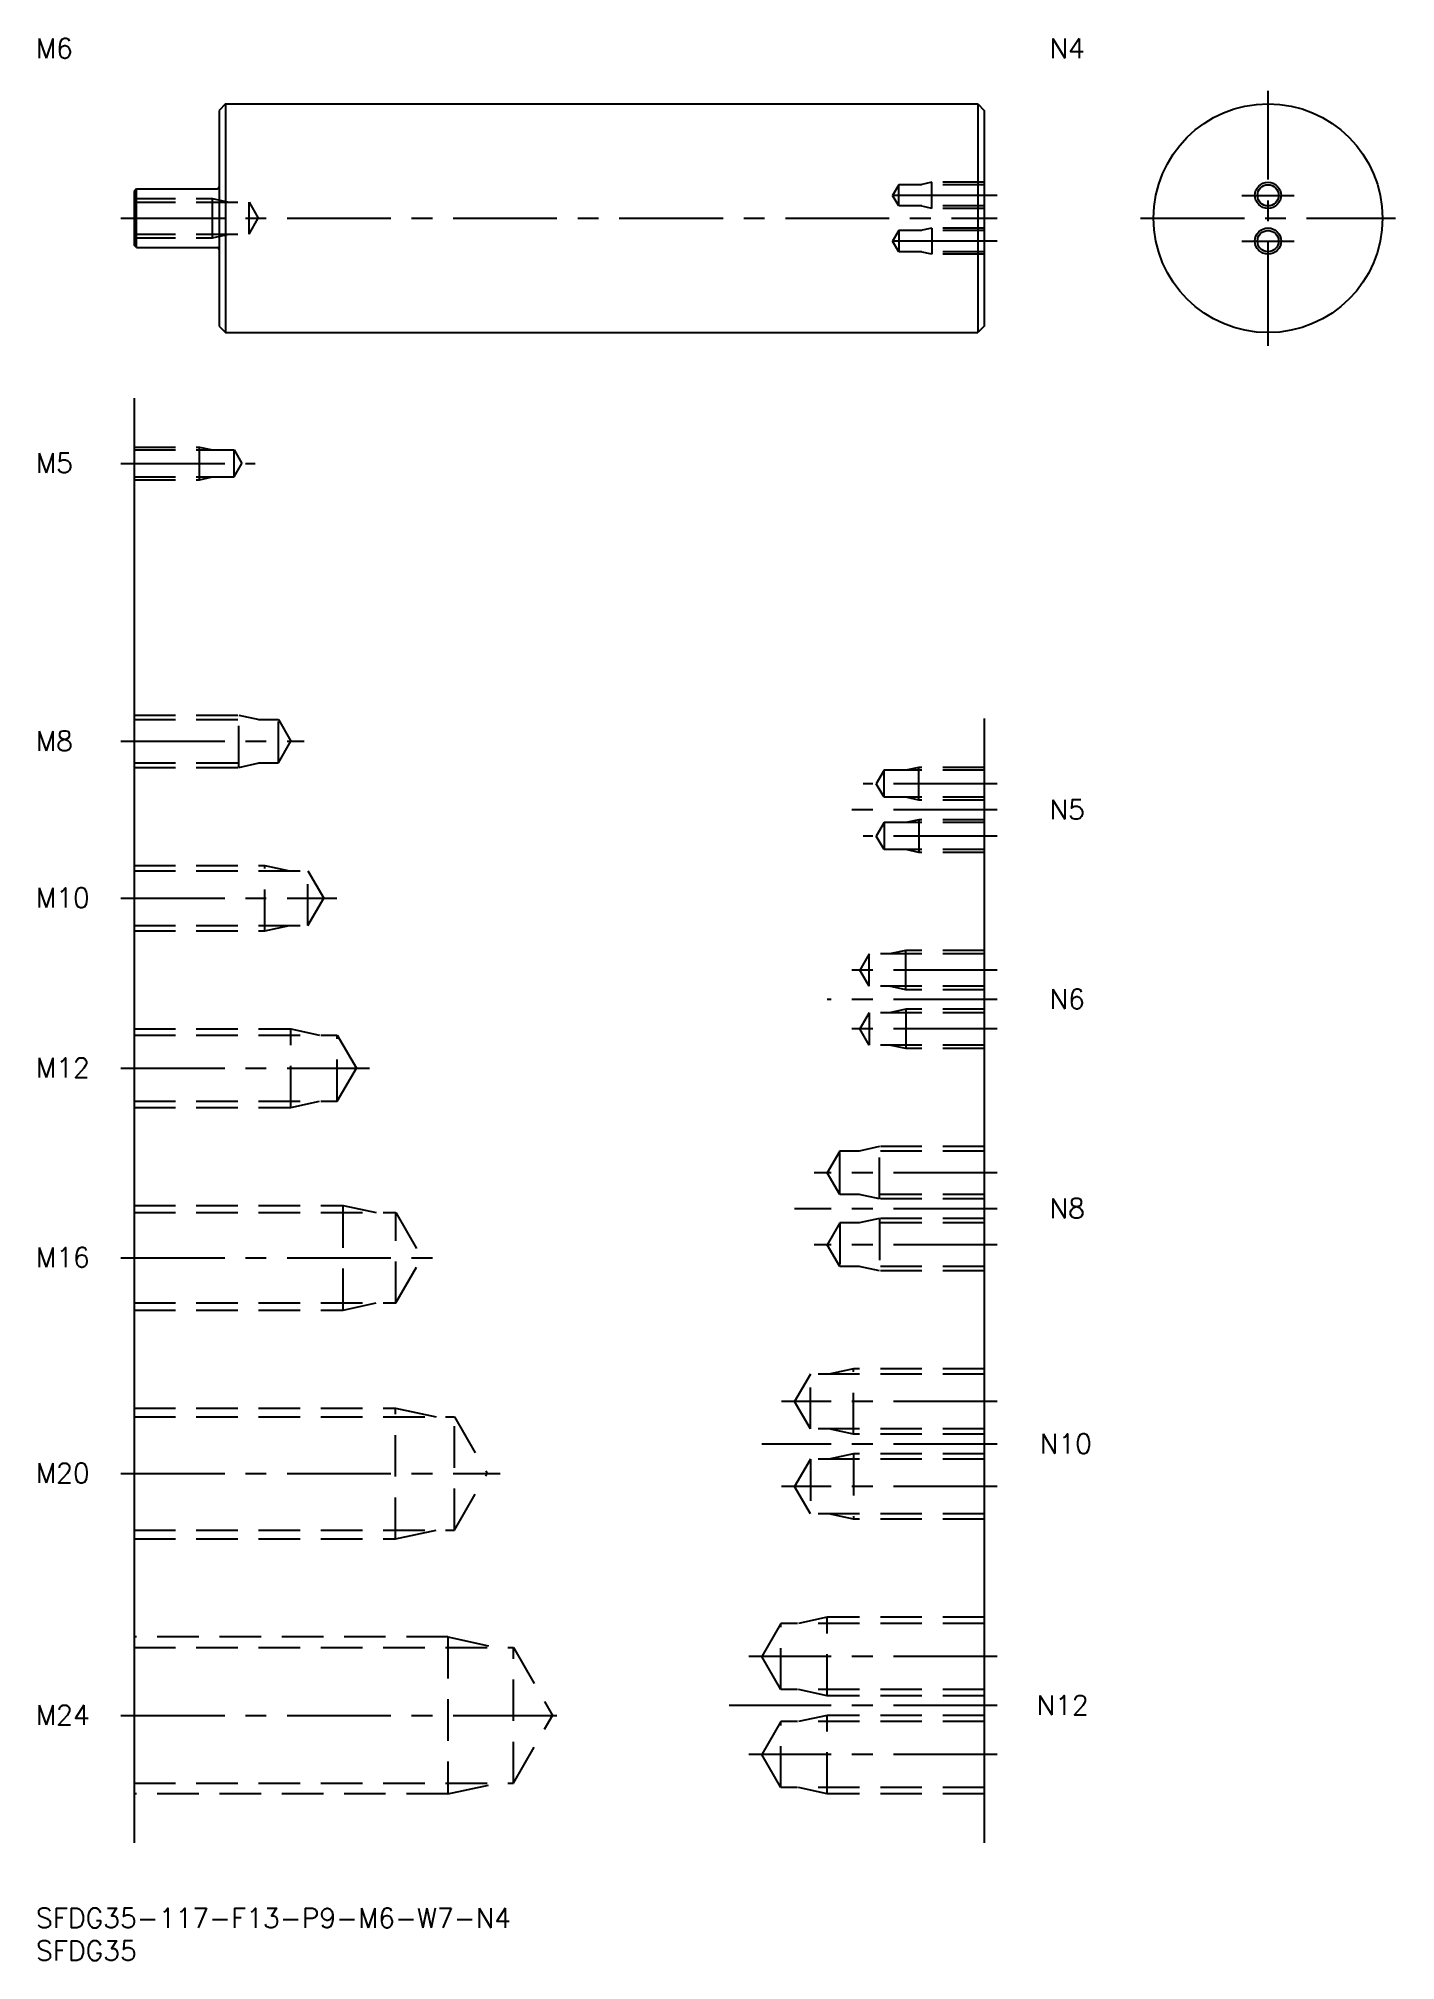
# Model space of a CAD drawing. Extents: x 0 to 208, y -8 to 286.
import ezdxf

# ---------------------------------------------------------------- set-up
doc = ezdxf.new("R2010")
doc.units = 0
doc.header["$LTSCALE"] = 0.5
doc.linetypes.add('CENTER', pattern=[50.8, 31.75, -6.35, 6.35, -6.35])
doc.linetypes.add('DASHED', pattern=[19.05, 12.7, -6.35])
for name, color, linetype in [('MSM_CENTER', 1, 'CENTER'), ('MSM_CONTINUOUS', 7, 'CONTINUOUS'), ('MSM_DASHED', 4, 'DASHED'), ('MSM_NARROW', 5, 'CONTINUOUS'), ('MSM_PART_NUMBER', 7, 'CONTINUOUS')]:
    doc.layers.add(name, color=color, linetype=linetype)
doc.styles.get("Standard").update_dxf_attribs({"font": 'txt.shx', "height": 3, "bigfont": 'bigfont.shx'})

# ---------------------------------------------------------------- blocks, each defined once
blk = doc.blocks.new('*U4')
at = {"layer": 'MSM_PART_NUMBER'}
blk.add_text('SFDG35-117-F13-P9-M6-W7-N4', height=3, dxfattribs=at).set_placement((0, -3))
blk = doc.blocks.new('*U5')
at = {"layer": 'MSM_PART_NUMBER'}
blk.add_text('SFDG35', height=3, dxfattribs=at).set_placement((0, -8))
blk = doc.blocks.new('*U6')
at = {"layer": 'MSM_PART_NUMBER'}
blk.add_text('M24', height=3, dxfattribs=at).set_placement((0, 28.06))
blk = doc.blocks.new('*U7')
at = {"layer": 'MSM_PART_NUMBER'}
blk.add_text('M20', height=3, dxfattribs=at).set_placement((0, 65.06))
blk = doc.blocks.new('*U8')
at = {"layer": 'MSM_PART_NUMBER'}
blk.add_text('M16', height=3, dxfattribs=at).set_placement((0, 98.06))
blk = doc.blocks.new('*U9')
at = {"layer": 'MSM_PART_NUMBER'}
blk.add_text('M12', height=3, dxfattribs=at).set_placement((0, 127.06))
blk = doc.blocks.new('*U10')
at = {"layer": 'MSM_PART_NUMBER'}
blk.add_text('M10', height=3, dxfattribs=at).set_placement((0, 153.06))
blk = doc.blocks.new('*U11')
at = {"layer": 'MSM_PART_NUMBER'}
blk.add_text('M8', height=3, dxfattribs=at).set_placement((0, 177.06))
blk = doc.blocks.new('*U12')
at = {"layer": 'MSM_PART_NUMBER'}
blk.add_text('M5', height=3, dxfattribs=at).set_placement((0, 219.56))
blk = doc.blocks.new('*U13')
at = {"layer": 'MSM_PART_NUMBER'}
blk.add_text('M6', height=3, dxfattribs=at).set_placement((0, 282.999994))
blk = doc.blocks.new('*U14')
at = {"layer": 'MSM_PART_NUMBER'}
blk.add_text('N4', height=3, dxfattribs=at).set_placement((155, 282.999994))
blk = doc.blocks.new('*U15')
at = {"layer": 'MSM_PART_NUMBER'}
blk.add_text('N12', height=3, dxfattribs=at).set_placement((153, 29.56))
blk = doc.blocks.new('*U16')
at = {"layer": 'MSM_PART_NUMBER'}
blk.add_text('N10', height=3, dxfattribs=at).set_placement((153.5, 69.56))
blk = doc.blocks.new('*U17')
at = {"layer": 'MSM_PART_NUMBER'}
blk.add_text('N8', height=3, dxfattribs=at).set_placement((155, 105.56))
blk = doc.blocks.new('*U18')
at = {"layer": 'MSM_PART_NUMBER'}
blk.add_text('N6', height=3, dxfattribs=at).set_placement((155, 137.56))
blk = doc.blocks.new('*U19')
at = {"layer": 'MSM_PART_NUMBER'}
blk.add_text('N5', height=3, dxfattribs=at).set_placement((155, 166.56))

msp = doc.modelspace()

# ---------------------------------------------------------------- linework, layer by layer
at = {"layer": 'MSM_CENTER'}
for p, q in [((188.4, 239), (188.4, 278)), ((147, 262), (129, 262)), ((184.4, 262), (192.4, 262)), ((13, 258.5), (147, 258.5)), ((168.9, 258.5), (207.9, 258.5)), ((147, 255), (129, 255)), ((184.4, 255), (192.4, 255)), ((13, 221), (33.5, 221)), ((13, 178.5), (41, 178.5)), ((147, 172), (126.5, 172)), ((147, 168), (123.5, 168)), ((147, 164), (126.5, 164)), ((13, 154.5), (46, 154.5)), ((147, 143.5), (124, 143.5)), ((147, 139), (121, 139)), ((147, 134.5), (124, 134.5)), ((13, 128.5), (51, 128.5)), ((147, 112.5), (119, 112.5)), ((147, 107), (116, 107)), ((147, 101.5), (119, 101.5)), ((13, 99.5), (61, 99.5)), ((147, 77.5), (114, 77.5)), ((147, 71), (111, 71)), ((13, 66.5), (71, 66.5)), ((147, 64.5), (114, 64.5)), ((147, 38.5), (109, 38.5)), ((13, 29.5), (81, 29.5)), ((147, 31), (106, 31)), ((147, 23.5), (109, 23.5))]:
    msp.add_line(p, q, dxfattribs=at)
at = {"layer": 'MSM_CONTINUOUS'}
for p, q in [((29, 276), (28, 275)), ((28, 275), (28, 242)), ((29, 276), (144, 276)), ((29, 276), (29, 241)), ((144, 276), (144, 241)), ((144, 276), (145, 275)), ((145, 275), (145, 242)), ((15.4, 263), (15, 262.6)), ((15, 262.6), (15, 254.4)), ((15.4, 263), (27.7, 263)), ((15.4, 254), (15.4, 263)), ((15.4, 254), (15, 254.4)), ((15.4, 254), (27.7, 254)), ((28, 242), (29, 241)), ((145, 242), (144, 241)), ((29, 241), (144, 241)), ((15, 231), (15, 10)), ((145, 182), (145, 10))]:
    msp.add_line(p, q, dxfattribs=at)
for centre, radius in [((188.4, 258.5), 17.5), ((188.4, 262), 1.62), ((188.4, 255), 1.62)]:
    msp.add_circle(centre, radius, dxfattribs=at)
for centre, start, end in [((27.7, 263.3), 270, 0), ((27.7, 253.7), 0, 90)]:
    msp.add_arc(centre, 0.3, start, end, dxfattribs=at)
at = {"layer": 'MSM_DASHED'}
for p, q in [((131.94, 263.62), (131, 262)), ((131.94, 260.38), (131, 262)), ((145, 263.62), (131.94, 263.62)), ((131.94, 260.38), (131.94, 263.62)), ((137, 264), (135.25, 263.62)), ((145, 264), (137, 264)), ((137, 260), (137, 264)), ((15, 261.5), (27, 261.5)), ((15, 260.96), (32.58, 260.96)), ((27, 255.5), (27, 261.5)), ((27, 261.5), (29.5, 260.96)), ((32.58, 256.04), (32.58, 260.96)), ((32.58, 260.96), (34, 258.5)), ((145, 260.38), (131.94, 260.38)), ((137, 260), (135.25, 260.38)), ((145, 260), (137, 260)), ((15, 256.04), (32.58, 256.04)), ((27, 255.5), (29.5, 256.04)), ((32.58, 256.04), (34, 258.5)), ((131.94, 256.62), (131, 255)), ((145, 256.62), (131.94, 256.62)), ((131.94, 256.62), (131.94, 253.38)), ((137, 257), (135.25, 256.62)), ((145, 257), (137, 257)), ((137, 257), (137, 253)), ((15, 255.5), (27, 255.5)), ((131.94, 253.38), (131, 255)), ((145, 253.38), (131.94, 253.38)), ((137, 253), (135.25, 253.38)), ((145, 253), (137, 253)), ((15, 223.5), (25, 223.5)), ((25, 218.5), (25, 223.5)), ((25, 223.5), (27, 223.07)), ((15, 223.07), (30.31, 223.07)), ((30.31, 218.93), (30.31, 223.07)), ((30.31, 223.07), (31.5, 221)), ((30.31, 218.93), (31.5, 221)), ((15, 218.93), (30.31, 218.93)), ((15, 218.5), (25, 218.5)), ((25, 218.5), (27, 218.93)), ((15, 182.5), (31, 182.5)), ((31, 174.5), (31, 182.5)), ((31, 182.5), (34.12, 181.82)), ((15, 181.82), (37.08, 181.82)), ((37.08, 175.18), (37.08, 181.82)), ((37.08, 181.82), (39, 178.5)), ((37.08, 175.18), (39, 178.5)), ((15, 175.18), (37.08, 175.18)), ((15, 174.5), (31, 174.5)), ((31, 174.5), (34.12, 175.18)), ((129.69, 174.07), (128.5, 172)), ((145, 174.07), (129.69, 174.07)), ((129.69, 169.93), (129.69, 174.07)), ((135, 174.5), (133, 174.07)), ((145, 174.5), (135, 174.5)), ((135, 169.5), (135, 174.5)), ((129.69, 169.93), (128.5, 172)), ((145, 169.93), (129.69, 169.93)), ((135, 169.5), (133, 169.93)), ((145, 169.5), (135, 169.5)), ((129.69, 166.07), (128.5, 164)), ((145, 166.07), (129.69, 166.07)), ((129.69, 166.07), (129.69, 161.93)), ((135, 166.5), (133, 166.07)), ((145, 166.5), (135, 166.5)), ((135, 166.5), (135, 161.5)), ((129.69, 161.93), (128.5, 164)), ((145, 161.93), (129.69, 161.93)), ((135, 161.5), (133, 161.93)), ((15, 159.5), (35, 159.5)), ((35, 149.5), (35, 159.5)), ((35, 159.5), (38.75, 158.69)), ((145, 161.5), (135, 161.5)), ((15, 158.69), (41.58, 158.69)), ((41.58, 150.31), (41.58, 158.69)), ((41.58, 158.69), (44, 154.5)), ((41.58, 150.31), (44, 154.5)), ((15, 150.31), (41.58, 150.31)), ((35, 149.5), (38.75, 150.31)), ((15, 149.5), (35, 149.5)), ((127.42, 145.96), (126, 143.5)), ((145, 145.96), (127.42, 145.96)), ((127.42, 141.04), (127.42, 145.96)), ((133, 146.5), (130.5, 145.96)), ((145, 146.5), (133, 146.5)), ((133, 140.5), (133, 146.5)), ((127.42, 141.04), (126, 143.5)), ((145, 141.04), (127.42, 141.04)), ((133, 140.5), (130.5, 141.04)), ((145, 140.5), (133, 140.5)), ((127.42, 136.96), (126, 134.5)), ((145, 136.96), (127.42, 136.96)), ((127.42, 136.96), (127.42, 132.04)), ((133, 137.5), (130.5, 136.96)), ((145, 137.5), (133, 137.5)), ((133, 137.5), (133, 131.5)), ((15, 134.5), (39, 134.5)), ((15, 133.55), (46.08, 133.55)), ((39, 122.5), (39, 134.5)), ((39, 134.5), (43.38, 133.55)), ((46.08, 123.45), (46.08, 133.55)), ((46.08, 133.55), (49, 128.5)), ((127.42, 132.04), (126, 134.5)), ((145, 132.04), (127.42, 132.04)), ((133, 131.5), (130.5, 132.04)), ((145, 131.5), (133, 131.5)), ((46.08, 123.45), (49, 128.5)), ((15, 123.45), (46.08, 123.45)), ((15, 122.5), (39, 122.5)), ((39, 122.5), (43.38, 123.45)), ((122.92, 115.82), (121, 112.5)), ((122.92, 109.18), (122.92, 115.82)), ((145, 115.82), (122.92, 115.82)), ((129, 116.5), (125.87, 115.82)), ((129, 108.5), (129, 116.5)), ((145, 116.5), (129, 116.5)), ((122.92, 109.18), (121, 112.5)), ((145, 109.18), (122.92, 109.18)), ((129, 108.5), (125.87, 109.18)), ((15, 107.5), (47, 107.5)), ((15, 106.42), (55.01, 106.42)), ((47, 91.5), (47, 107.5)), ((47, 107.5), (52, 106.42)), ((55.01, 92.58), (55.01, 106.42)), ((55.01, 106.42), (59, 99.5)), ((145, 108.5), (129, 108.5)), ((122.92, 104.82), (121, 101.5)), ((122.92, 104.82), (122.92, 98.18)), ((145, 104.82), (122.92, 104.82)), ((129, 105.5), (125.87, 104.82)), ((129, 105.5), (129, 97.5)), ((145, 105.5), (129, 105.5)), ((122.92, 98.18), (121, 101.5)), ((55.01, 92.58), (59, 99.5)), ((145, 98.18), (122.92, 98.18)), ((129, 97.5), (125.87, 98.18)), ((145, 97.5), (129, 97.5)), ((15, 92.58), (55.01, 92.58)), ((15, 91.5), (47, 91.5)), ((47, 91.5), (52, 92.58)), ((125, 82.5), (121.25, 81.69)), ((125, 72.5), (125, 82.5)), ((145, 82.5), (125, 82.5)), ((118.42, 81.69), (116, 77.5)), ((118.42, 73.31), (118.42, 81.69)), ((145, 81.69), (118.42, 81.69)), ((15, 76.5), (55, 76.5)), ((55, 56.5), (55, 76.5)), ((55, 76.5), (61.25, 75.15)), ((118.42, 73.31), (116, 77.5)), ((15, 75.15), (64.01, 75.15)), ((64.01, 75.15), (69, 66.5)), ((64.01, 57.85), (64.01, 75.15)), ((145, 73.31), (118.42, 73.31)), ((125, 72.5), (121.25, 73.31)), ((145, 72.5), (125, 72.5)), ((118.42, 68.69), (116, 64.5)), ((118.42, 68.69), (118.42, 60.31)), ((145, 68.69), (118.42, 68.69)), ((125, 69.5), (121.25, 68.69)), ((125, 69.5), (125, 59.5)), ((145, 69.5), (125, 69.5)), ((64.01, 57.85), (69, 66.5)), ((118.42, 60.31), (116, 64.5)), ((145, 60.31), (118.42, 60.31)), ((125, 59.5), (121.25, 60.31)), ((145, 59.5), (125, 59.5)), ((15, 57.85), (64.01, 57.85)), ((15, 56.5), (55, 56.5)), ((55, 56.5), (61.25, 57.85)), ((121, 44.5), (116.62, 43.55)), ((121, 32.5), (121, 44.5)), ((145, 44.5), (121, 44.5)), ((63, 41.5), (15, 41.5)), ((63, 41.5), (70.5, 39.88)), ((63, 41.5), (63, 17.5)), ((113.92, 43.55), (111, 38.5)), ((113.92, 33.45), (113.92, 43.55)), ((145, 43.55), (113.92, 43.55)), ((15, 39.88), (73.01, 39.88)), ((73.01, 19.12), (73.01, 39.88)), ((73.01, 39.88), (79, 29.5)), ((113.92, 33.45), (111, 38.5)), ((145, 33.45), (113.92, 33.45)), ((121, 32.5), (116.62, 33.45)), ((145, 32.5), (121, 32.5)), ((73.01, 19.12), (79, 29.5)), ((121, 29.5), (116.62, 28.55)), ((121, 17.5), (121, 29.5)), ((145, 29.5), (121, 29.5)), ((113.92, 28.55), (111, 23.5)), ((113.92, 18.45), (113.92, 28.55)), ((145, 28.55), (113.92, 28.55)), ((113.92, 18.45), (111, 23.5)), ((15, 19.12), (73.01, 19.12)), ((63, 17.5), (70.5, 19.12)), ((145, 18.45), (113.92, 18.45)), ((121, 17.5), (116.62, 18.45)), ((63, 17.5), (15, 17.5)), ((145, 17.5), (121, 17.5))]:
    msp.add_line(p, q, dxfattribs=at)
at = {"layer": 'MSM_NARROW'}
for centre in [(188.4, 262), (188.4, 255)]:
    msp.add_circle(centre, 2, dxfattribs=at)

# ---------------------------------------------------------------- block references
at = {"layer": 'MSM_CONTINUOUS'}
for name in ['*U13', '*U14', '*U12', '*U11', '*U19', '*U10', '*U18', '*U9', '*U17', '*U8', '*U16', '*U7', '*U15', '*U6', '*U4', '*U5']:
    msp.add_blockref(name, (0, 0), dxfattribs=at)

doc.saveas('drawing.dxf')
